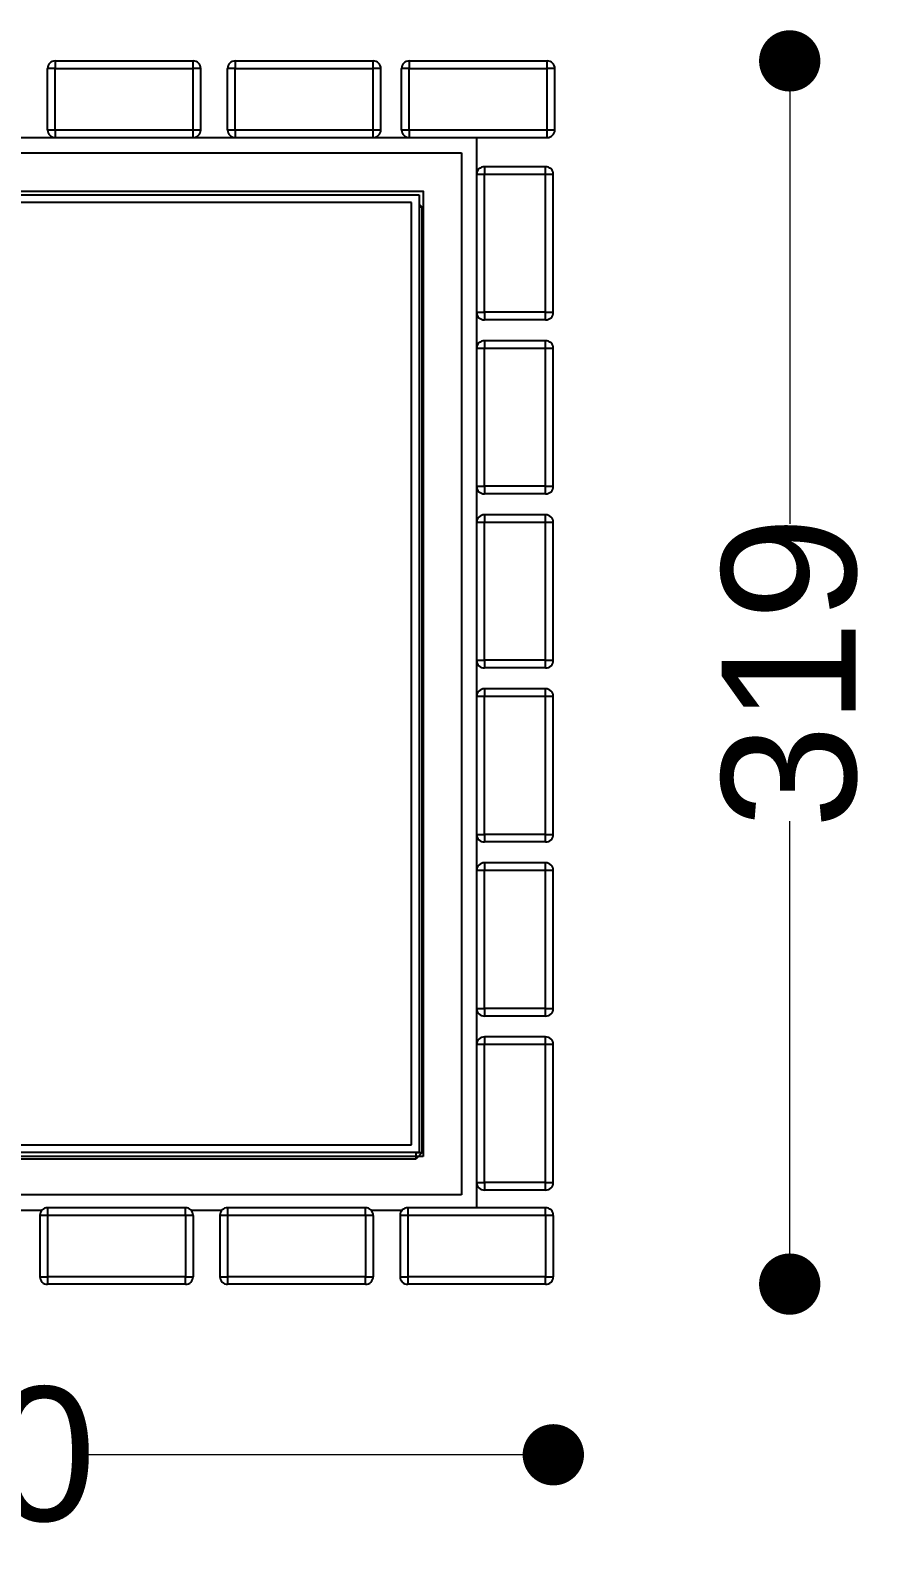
# Model space of a CAD drawing. Header units: millimetres. Extents: x 26080 to 30804, y 14395 to 20634.
# Drawn here: x 27365.7 to 27586.8, y 18885.9 to 19280.8 of the extents above; entities that cross this region are included whole.
import ezdxf

# ---------------------------------------------------------------- set-up
doc = ezdxf.new("R2010")
doc.units = ezdxf.units.MM
doc.header["$LTSCALE"] = 3
doc.layers.add('Default', color=7, linetype='Continuous')
doc.layers.add('Red', color=1, linetype='Continuous')
doc.styles.get("Standard").update_dxf_attribs({"font": 'arial.ttf'})
doc.dimstyles.new('MATEUSZ', dxfattribs={"dimtxt": 35, "dimasz": 16, "dimexe": 0.18, "dimexo": 0.0625, "dimgap": 0.09, "dimtad": 0, "dimdec": 0, "dimdsep": 46, "dimtxsty": 'Standard', "dimblk": 'DOT', "dimcen": 0.09, "dimse1": 1, "dimse2": 1, "dimadec": 0, "dimazin": 0, "dimtfac": 1, "dimtdec": 0, "dimtofl": 0, "dimtmove": 0, "dimatfit": 3, "dimfxl": 1, "dimtolj": 1, "dimtzin": 0, "dimlwd": 9, "dimlwe": 9, "dimarcsym": 0})

# ---------------------------------------------------------------- blocks, each defined once
blk = doc.blocks.new('_Dot')
at = {"color": 0, "linetype": 'ByBlock', "lineweight": -2}
blk.add_line((-0.5, 0), (-1, 0), dxfattribs=at)
at = {"color": 0, "linetype": 'ByBlock', "const_width": 0.5}
blk.add_lwpolyline([(-0.25, 0, 1), (0.25, 0, 1)], format="xyb", close=True, dxfattribs=at)
blk = doc.blocks.new('*D95')
at = {"color": 0, "lineweight": 9, "transparency": 16777216}
for p, q in [((27197.96, 18908.87), (27303.37, 18908.87)), ((27486.16, 18908.87), (27380.74, 18908.87))]:
    blk.add_line(p, q, dxfattribs=at)
at = {"layer": 'Defpoints', "color": 0, "transparency": 16777216}
for p in [(27181.96, 18955.37), (27502.16, 18955.37), (27502.16, 18908.87)]:
    blk.add_point(p, dxfattribs=at)
at = {"color": 0, "lineweight": 9, "transparency": 16777216, "xscale": 16, "yscale": 16, "zscale": 16, "rotation": 180}
blk.add_blockref('_Dot', (27181.96, 18908.87), dxfattribs=at)
at = {"color": 0, "lineweight": 9, "transparency": 16777216, "xscale": 16, "yscale": 16, "zscale": 16}
blk.add_blockref('_Dot', (27502.16, 18908.87), dxfattribs=at)
at = {"color": 0, "transparency": 16777216, "insert": (27342.06, 18908.87), "char_height": 35, "attachment_point": 5}
blk.add_mtext('\\A1;320', dxfattribs=at)
blk = doc.blocks.new('*D96')
at = {"color": 0, "lineweight": 9, "transparency": 16777216}
for p, q in [((27563.85, 19256.77), (27563.85, 19151.88)), ((27563.85, 18969.43), (27563.85, 19074.32))]:
    blk.add_line(p, q, dxfattribs=at)
at = {"layer": 'Defpoints', "color": 0, "transparency": 16777216}
for p in [(27500.56, 19272.77), (27500.16, 18953.43), (27563.85, 18953.43)]:
    blk.add_point(p, dxfattribs=at)
at = {"color": 0, "lineweight": 9, "transparency": 16777216, "xscale": 16, "yscale": 16, "zscale": 16}
for p, rotation in [((27563.85, 19272.77), 90), ((27563.85, 18953.43), 270)]:
    blk.add_blockref('_Dot', p, dxfattribs=dict(at, rotation=rotation))
at = {"color": 0, "transparency": 16777216, "insert": (27563.85, 19113.1), "char_height": 35, "attachment_point": 5, "rotation": 90}
blk.add_mtext('\\A1;319', dxfattribs=at)

msp = doc.modelspace()

# ---------------------------------------------------------------- linework, layer by layer
at = {"layer": 'Default'}
for p, q in [((27202.16, 19252.77), (27482.16, 19252.77)), ((27482.16, 18973.37), (27482.16, 19252.77)), ((27206.16, 19248.77), (27478.16, 19248.77)), ((27478.16, 19248.77), (27478.16, 18976.77)), ((27217.16, 19237.77), (27467.16, 19237.77)), ((27465.16, 19235.77), (27219.16, 19235.77)), ((27465.16, 18989.77), (27465.16, 19235.77)), ((27467.16, 19237.77), (27467.16, 18987.77)), ((27467.16, 19235.37), (27467.96, 19234.57)), ((27467.96, 19234.57), (27467.16, 19234.57)), ((27467.96, 18987.77), (27467.96, 19234.57)), ((27219.16, 18989.77), (27465.16, 18989.77)), ((27467.16, 18987.77), (27217.16, 18987.77)), ((27219.56, 18986.17), (27466.36, 18986.17)), ((27467.96, 18987.77), (27466.36, 18986.17)), ((27466.36, 18986.17), (27466.36, 18987.77)), ((27466.36, 18987.77), (27467.96, 18987.77)), ((27478.16, 18976.77), (27206.16, 18976.77)), ((27360.58, 18972.77), (27368.73, 18972.77)), ((27407.58, 18972.77), (27415.73, 18972.77)), ((27454.58, 18972.77), (27462.73, 18972.77))]:
    msp.add_line(p, q, dxfattribs=at)
msp.add_polyline3d([(27468.16, 18986.77, 0), (27216.16, 18986.77, 0), (27216.16, 19238.77, 0), (27468.16, 19238.77, 0)], close=True, dxfattribs=at)
at = {"layer": 'Red'}
for p, q in [((27370.16, 19254.77), (27370.16, 19270.77)), ((27372.16, 19272.77), (27408.16, 19272.77)), ((27372.16, 19254.77), (27372.16, 19270.77)), ((27372.16, 19270.77), (27408.16, 19270.77)), ((27408.16, 19254.77), (27408.16, 19270.77)), ((27410.16, 19254.77), (27410.16, 19270.77)), ((27417.16, 19254.77), (27417.16, 19270.77)), ((27419.16, 19272.77), (27455.16, 19272.77)), ((27419.16, 19270.77), (27455.16, 19270.77)), ((27419.16, 19254.77), (27419.16, 19270.77)), ((27455.16, 19254.77), (27455.16, 19270.77)), ((27457.16, 19254.77), (27457.16, 19270.77)), ((27462.56, 19254.77), (27462.56, 19270.77)), ((27464.56, 19272.77), (27500.56, 19272.77)), ((27464.56, 19270.77), (27500.56, 19270.77)), ((27464.56, 19254.77), (27464.56, 19270.77)), ((27500.56, 19254.77), (27500.56, 19270.77)), ((27502.56, 19254.77), (27502.56, 19270.77)), ((27372.16, 19254.77), (27408.16, 19254.77)), ((27419.16, 19254.77), (27455.16, 19254.77)), ((27464.56, 19254.77), (27500.56, 19254.77)), ((27372.16, 19252.77), (27408.16, 19252.77)), ((27419.16, 19252.77), (27455.16, 19252.77)), ((27464.56, 19252.77), (27500.56, 19252.77)), ((27482.16, 19207.15), (27482.16, 19243.15)), ((27500.16, 19245.15), (27484.16, 19245.15)), ((27500.16, 19243.15), (27484.16, 19243.15)), ((27484.16, 19207.15), (27484.16, 19243.15)), ((27500.16, 19207.15), (27500.16, 19243.15)), ((27502.16, 19207.15), (27502.16, 19243.15)), ((27500.16, 19207.15), (27484.16, 19207.15)), ((27500.16, 19205.15), (27484.16, 19205.15)), ((27500.16, 19199.72), (27484.16, 19199.72)), ((27482.16, 19161.72), (27482.16, 19197.72)), ((27484.16, 19161.72), (27484.16, 19197.72)), ((27500.16, 19197.72), (27484.16, 19197.72)), ((27500.16, 19161.72), (27500.16, 19197.72)), ((27502.16, 19161.72), (27502.16, 19197.72)), ((27500.16, 19161.72), (27484.16, 19161.72)), ((27500.16, 19159.72), (27484.16, 19159.72)), ((27482.16, 19116.28), (27482.16, 19152.28)), ((27500.16, 19154.28), (27484.16, 19154.28)), ((27500.16, 19152.28), (27484.16, 19152.28)), ((27484.16, 19116.28), (27484.16, 19152.28)), ((27500.16, 19116.28), (27500.16, 19152.28)), ((27502.16, 19116.28), (27502.16, 19152.28)), ((27500.16, 19116.28), (27484.16, 19116.28)), ((27500.16, 19114.28), (27484.16, 19114.28)), ((27500.16, 19108.84), (27484.16, 19108.84)), ((27482.16, 19070.85), (27482.16, 19106.85)), ((27500.16, 19106.85), (27484.16, 19106.85)), ((27484.16, 19070.85), (27484.16, 19106.85)), ((27500.16, 19070.85), (27500.16, 19106.85)), ((27502.16, 19070.85), (27502.16, 19106.85)), ((27500.16, 19070.85), (27484.16, 19070.85)), ((27500.16, 19068.85), (27484.16, 19068.85)), ((27482.16, 19025.41), (27482.16, 19061.41)), ((27500.16, 19063.41), (27484.16, 19063.41)), ((27500.16, 19061.41), (27484.16, 19061.41)), ((27484.16, 19025.41), (27484.16, 19061.41)), ((27500.16, 19025.41), (27500.16, 19061.41)), ((27502.16, 19025.41), (27502.16, 19061.41)), ((27500.16, 19025.41), (27484.16, 19025.41)), ((27500.16, 19023.41), (27484.16, 19023.41)), ((27500.16, 19017.97), (27484.16, 19017.97)), ((27482.16, 18979.97), (27482.16, 19015.97)), ((27500.16, 19015.97), (27484.16, 19015.97)), ((27484.16, 18979.97), (27484.16, 19015.97)), ((27500.16, 18979.97), (27500.16, 19015.97)), ((27502.16, 18979.97), (27502.16, 19015.97)), ((27500.16, 18979.97), (27484.16, 18979.97)), ((27500.16, 18977.97), (27484.16, 18977.97)), ((27368.16, 18971.37), (27368.16, 18955.37)), ((27406.16, 18973.37), (27370.16, 18973.37)), ((27406.16, 18971.37), (27370.16, 18971.37)), ((27370.16, 18971.37), (27370.16, 18955.37)), ((27406.16, 18971.37), (27406.16, 18955.37)), ((27408.16, 18971.37), (27408.16, 18955.37)), ((27415.16, 18971.37), (27415.16, 18955.37)), ((27453.16, 18973.37), (27417.16, 18973.37)), ((27453.16, 18971.37), (27417.16, 18971.37)), ((27417.16, 18971.37), (27417.16, 18955.37)), ((27453.16, 18971.37), (27453.16, 18955.37)), ((27455.16, 18971.37), (27455.16, 18955.37)), ((27462.16, 18971.37), (27462.16, 18955.37)), ((27500.16, 18973.37), (27464.16, 18973.37)), ((27464.16, 18971.37), (27464.16, 18955.37)), ((27500.16, 18971.37), (27464.16, 18971.37)), ((27500.16, 18971.37), (27500.16, 18955.37)), ((27502.16, 18971.37), (27502.16, 18955.37)), ((27406.16, 18955.37), (27370.16, 18955.37)), ((27453.16, 18955.37), (27417.16, 18955.37)), ((27500.16, 18955.37), (27464.16, 18955.37)), ((27406.16, 18953.37), (27370.16, 18953.37)), ((27453.16, 18953.37), (27417.16, 18953.37)), ((27500.16, 18953.37), (27464.16, 18953.37))]:
    msp.add_line(p, q, dxfattribs=at)
for points in [[(27372.16, 19270.77, 0), (27370.16, 19270.77, 0)], [(27372.16, 19272.77, 0), (27372.16, 19272.77, 0), (27372.16, 19272.77, 0), (27372.16, 19272.77, 0), (27372.16, 19272.77, 0), (27372.16, 19272.77, 0), (27372.16, 19272.77, 0), (27372.16, 19272.77, 0), (27372.16, 19272.77, 0), (27372.16, 19272.77, 0), (27372.16, 19272.77, 0), (27372.16, 19272.77, 0), (27372.16, 19272.77, 0), (27372.16, 19272.77, 0), (27372.16, 19272.76, 0), (27372.16, 19272.71, 0), (27372.16, 19272.53, 0), (27372.16, 19270.77, 0)], [(27408.16, 19270.77, 0), (27408.16, 19272.77, 0)], [(27410.16, 19270.77, 0), (27410.16, 19270.77, 0), (27410.16, 19270.77, 0), (27410.16, 19270.77, 0), (27410.16, 19270.77, 0), (27410.16, 19270.77, 0), (27410.16, 19270.77, 0), (27410.16, 19270.77, 0), (27410.16, 19270.77, 0), (27410.16, 19270.77, 0), (27410.16, 19270.77, 0), (27410.16, 19270.77, 0), (27410.15, 19270.77, 0), (27410.15, 19270.77, 0), (27410.14, 19270.77, 0), (27410.1, 19270.77, 0), (27409.91, 19270.77, 0), (27408.16, 19270.77, 0)], [(27419.16, 19270.77, 0), (27417.16, 19270.77, 0)], [(27419.16, 19272.77, 0), (27419.16, 19272.77, 0), (27419.16, 19272.77, 0), (27419.16, 19272.77, 0), (27419.16, 19272.77, 0), (27419.16, 19272.77, 0), (27419.16, 19272.77, 0), (27419.16, 19272.77, 0), (27419.16, 19272.77, 0), (27419.16, 19272.77, 0), (27419.16, 19272.77, 0), (27419.16, 19272.77, 0), (27419.16, 19272.77, 0), (27419.16, 19272.77, 0), (27419.16, 19272.76, 0), (27419.16, 19272.71, 0), (27419.16, 19272.53, 0), (27419.16, 19270.77, 0)], [(27455.16, 19270.77, 0), (27455.16, 19272.77, 0)], [(27457.16, 19270.77, 0), (27457.16, 19270.77, 0), (27457.16, 19270.77, 0), (27457.16, 19270.77, 0), (27457.16, 19270.77, 0), (27457.16, 19270.77, 0), (27457.16, 19270.77, 0), (27457.16, 19270.77, 0), (27457.16, 19270.77, 0), (27457.16, 19270.77, 0), (27457.16, 19270.77, 0), (27457.16, 19270.77, 0), (27457.15, 19270.77, 0), (27457.15, 19270.77, 0), (27457.14, 19270.77, 0), (27457.1, 19270.77, 0), (27456.91, 19270.77, 0), (27455.16, 19270.77, 0)], [(27464.56, 19270.77, 0), (27462.56, 19270.77, 0)], [(27464.56, 19272.77, 0), (27464.56, 19272.77, 0), (27464.56, 19272.77, 0), (27464.56, 19272.77, 0), (27464.56, 19272.77, 0), (27464.56, 19272.77, 0), (27464.56, 19272.77, 0), (27464.56, 19272.77, 0), (27464.56, 19272.77, 0), (27464.56, 19272.77, 0), (27464.56, 19272.77, 0), (27464.56, 19272.77, 0), (27464.56, 19272.77, 0), (27464.56, 19272.77, 0), (27464.56, 19272.76, 0), (27464.56, 19272.71, 0), (27464.56, 19272.53, 0), (27464.56, 19270.77, 0)], [(27500.56, 19270.77, 0), (27500.56, 19272.77, 0)], [(27502.56, 19270.77, 0), (27502.56, 19270.77, 0), (27502.56, 19270.77, 0), (27502.56, 19270.77, 0), (27502.56, 19270.77, 0), (27502.56, 19270.77, 0), (27502.56, 19270.77, 0), (27502.56, 19270.77, 0), (27502.56, 19270.77, 0), (27502.56, 19270.77, 0), (27502.56, 19270.77, 0), (27502.56, 19270.77, 0), (27502.55, 19270.77, 0), (27502.55, 19270.77, 0), (27502.54, 19270.77, 0), (27502.5, 19270.77, 0), (27502.31, 19270.77, 0), (27500.56, 19270.77, 0)], [(27370.16, 19254.77, 0), (27370.16, 19254.77, 0), (27370.16, 19254.77, 0), (27370.16, 19254.77, 0), (27370.16, 19254.77, 0), (27370.16, 19254.77, 0), (27370.16, 19254.77, 0), (27370.16, 19254.77, 0), (27370.16, 19254.77, 0), (27370.16, 19254.77, 0), (27370.16, 19254.77, 0), (27370.16, 19254.77, 0), (27370.16, 19254.77, 0), (27370.17, 19254.77, 0), (27370.21, 19254.77, 0), (27370.4, 19254.77, 0), (27372.16, 19254.77, 0)], [(27372.16, 19254.77, 0), (27372.16, 19252.77, 0)], [(27408.16, 19252.77, 0), (27408.16, 19252.77, 0), (27408.16, 19252.77, 0), (27408.16, 19252.77, 0), (27408.16, 19252.77, 0), (27408.16, 19252.77, 0), (27408.16, 19252.77, 0), (27408.16, 19252.77, 0), (27408.16, 19252.77, 0), (27408.16, 19252.77, 0), (27408.16, 19252.77, 0), (27408.16, 19252.77, 0), (27408.16, 19252.78, 0), (27408.16, 19252.79, 0), (27408.16, 19252.83, 0), (27408.16, 19253.02, 0), (27408.16, 19254.77, 0)], [(27408.16, 19254.77, 0), (27410.16, 19254.77, 0)], [(27417.16, 19254.77, 0), (27417.16, 19254.77, 0), (27417.16, 19254.77, 0), (27417.16, 19254.77, 0), (27417.16, 19254.77, 0), (27417.16, 19254.77, 0), (27417.16, 19254.77, 0), (27417.16, 19254.77, 0), (27417.16, 19254.77, 0), (27417.16, 19254.77, 0), (27417.16, 19254.77, 0), (27417.16, 19254.77, 0), (27417.16, 19254.77, 0), (27417.17, 19254.77, 0), (27417.21, 19254.77, 0), (27417.4, 19254.77, 0), (27419.16, 19254.77, 0)], [(27419.16, 19254.77, 0), (27419.16, 19252.77, 0)], [(27455.16, 19254.77, 0), (27457.16, 19254.77, 0)], [(27455.16, 19252.77, 0), (27455.16, 19252.77, 0), (27455.16, 19252.77, 0), (27455.16, 19252.77, 0), (27455.16, 19252.77, 0), (27455.16, 19252.77, 0), (27455.16, 19252.77, 0), (27455.16, 19252.77, 0), (27455.16, 19252.77, 0), (27455.16, 19252.77, 0), (27455.16, 19252.77, 0), (27455.16, 19252.77, 0), (27455.16, 19252.78, 0), (27455.16, 19252.79, 0), (27455.16, 19252.83, 0), (27455.16, 19253.02, 0), (27455.16, 19254.77, 0)], [(27462.56, 19254.77, 0), (27462.56, 19254.77, 0), (27462.56, 19254.77, 0), (27462.56, 19254.77, 0), (27462.56, 19254.77, 0), (27462.56, 19254.77, 0), (27462.56, 19254.77, 0), (27462.56, 19254.77, 0), (27462.56, 19254.77, 0), (27462.56, 19254.77, 0), (27462.56, 19254.77, 0), (27462.56, 19254.77, 0), (27462.56, 19254.77, 0), (27462.57, 19254.77, 0), (27462.61, 19254.77, 0), (27462.8, 19254.77, 0), (27464.56, 19254.77, 0)], [(27464.56, 19254.77, 0), (27464.56, 19252.77, 0)], [(27500.56, 19252.77, 0), (27500.56, 19252.77, 0), (27500.56, 19252.77, 0), (27500.56, 19252.77, 0), (27500.56, 19252.77, 0), (27500.56, 19252.77, 0), (27500.56, 19252.77, 0), (27500.56, 19252.77, 0), (27500.56, 19252.77, 0), (27500.56, 19252.77, 0), (27500.56, 19252.77, 0), (27500.56, 19252.77, 0), (27500.56, 19252.78, 0), (27500.56, 19252.79, 0), (27500.56, 19252.83, 0), (27500.56, 19253.02, 0), (27500.56, 19254.77, 0)], [(27500.56, 19254.77, 0), (27502.56, 19254.77, 0)], [(27484.16, 19243.15, 0), (27482.16, 19243.15, 0)], [(27484.16, 19245.15, 0), (27484.16, 19245.15, 0), (27484.16, 19245.15, 0), (27484.16, 19245.15, 0), (27484.16, 19245.15, 0), (27484.16, 19245.15, 0), (27484.16, 19245.15, 0), (27484.16, 19245.15, 0), (27484.16, 19245.15, 0), (27484.16, 19245.15, 0), (27484.16, 19245.15, 0), (27484.16, 19245.15, 0), (27484.16, 19245.15, 0), (27484.16, 19245.15, 0), (27484.16, 19245.14, 0), (27484.16, 19245.1, 0), (27484.16, 19244.91, 0), (27484.16, 19243.15, 0)], [(27500.16, 19243.15, 0), (27500.16, 19245.15, 0)], [(27502.16, 19243.15, 0), (27502.16, 19243.15, 0), (27502.16, 19243.15, 0), (27502.16, 19243.15, 0), (27502.16, 19243.15, 0), (27502.16, 19243.15, 0), (27502.16, 19243.15, 0), (27502.16, 19243.15, 0), (27502.16, 19243.15, 0), (27502.16, 19243.15, 0), (27502.16, 19243.15, 0), (27502.16, 19243.15, 0), (27502.15, 19243.15, 0), (27502.15, 19243.15, 0), (27502.14, 19243.15, 0), (27502.1, 19243.15, 0), (27501.91, 19243.15, 0), (27500.16, 19243.15, 0)], [(27482.16, 19207.15, 0), (27482.16, 19207.15, 0), (27482.16, 19207.15, 0), (27482.16, 19207.15, 0), (27482.16, 19207.15, 0), (27482.16, 19207.15, 0), (27482.16, 19207.15, 0), (27482.16, 19207.15, 0), (27482.16, 19207.15, 0), (27482.16, 19207.15, 0), (27482.16, 19207.15, 0), (27482.16, 19207.15, 0), (27482.16, 19207.15, 0), (27482.17, 19207.15, 0), (27482.21, 19207.15, 0), (27482.4, 19207.15, 0), (27484.16, 19207.15, 0)], [(27484.16, 19207.15, 0), (27484.16, 19205.15, 0)], [(27500.16, 19205.15, 0), (27500.16, 19205.15, 0), (27500.16, 19205.15, 0), (27500.16, 19205.15, 0), (27500.16, 19205.15, 0), (27500.16, 19205.15, 0), (27500.16, 19205.15, 0), (27500.16, 19205.15, 0), (27500.16, 19205.15, 0), (27500.16, 19205.15, 0), (27500.16, 19205.15, 0), (27500.16, 19205.15, 0), (27500.16, 19205.16, 0), (27500.16, 19205.17, 0), (27500.16, 19205.21, 0), (27500.16, 19205.4, 0), (27500.16, 19207.15, 0)], [(27500.16, 19207.15, 0), (27502.16, 19207.15, 0)], [(27484.16, 19199.72, 0), (27484.16, 19199.72, 0), (27484.16, 19199.72, 0), (27484.16, 19199.72, 0), (27484.16, 19199.72, 0), (27484.16, 19199.72, 0), (27484.16, 19199.72, 0), (27484.16, 19199.72, 0), (27484.16, 19199.72, 0), (27484.16, 19199.72, 0), (27484.16, 19199.72, 0), (27484.16, 19199.72, 0), (27484.16, 19199.72, 0), (27484.16, 19199.71, 0), (27484.16, 19199.7, 0), (27484.16, 19199.66, 0), (27484.16, 19199.47, 0), (27484.16, 19197.72, 0)], [(27500.16, 19197.72, 0), (27500.16, 19199.72, 0)], [(27484.16, 19197.72, 0), (27482.16, 19197.72, 0)], [(27502.16, 19197.72, 0), (27502.16, 19197.72, 0), (27502.16, 19197.72, 0), (27502.16, 19197.72, 0), (27502.16, 19197.72, 0), (27502.16, 19197.72, 0), (27502.16, 19197.72, 0), (27502.16, 19197.72, 0), (27502.16, 19197.72, 0), (27502.16, 19197.72, 0), (27502.16, 19197.72, 0), (27502.16, 19197.72, 0), (27502.15, 19197.72, 0), (27502.15, 19197.72, 0), (27502.14, 19197.72, 0), (27502.1, 19197.72, 0), (27501.91, 19197.72, 0), (27500.16, 19197.72, 0)], [(27482.16, 19161.72, 0), (27482.16, 19161.72, 0), (27482.16, 19161.72, 0), (27482.16, 19161.72, 0), (27482.16, 19161.72, 0), (27482.16, 19161.72, 0), (27482.16, 19161.72, 0), (27482.16, 19161.72, 0), (27482.16, 19161.72, 0), (27482.16, 19161.72, 0), (27482.16, 19161.72, 0), (27482.16, 19161.72, 0), (27482.16, 19161.72, 0), (27482.17, 19161.72, 0), (27482.21, 19161.72, 0), (27482.4, 19161.72, 0), (27484.16, 19161.72, 0)], [(27484.16, 19161.72, 0), (27484.16, 19159.72, 0)], [(27500.16, 19161.72, 0), (27502.16, 19161.72, 0)], [(27500.16, 19159.72, 0), (27500.16, 19159.72, 0), (27500.16, 19159.72, 0), (27500.16, 19159.72, 0), (27500.16, 19159.72, 0), (27500.16, 19159.72, 0), (27500.16, 19159.72, 0), (27500.16, 19159.72, 0), (27500.16, 19159.72, 0), (27500.16, 19159.72, 0), (27500.16, 19159.72, 0), (27500.16, 19159.72, 0), (27500.16, 19159.72, 0), (27500.16, 19159.72, 0), (27500.16, 19159.73, 0), (27500.16, 19159.78, 0), (27500.16, 19159.96, 0), (27500.16, 19161.72, 0)], [(27484.16, 19152.28, 0), (27482.16, 19152.28, 0)], [(27484.16, 19154.28, 0), (27484.16, 19154.28, 0), (27484.16, 19154.28, 0), (27484.16, 19154.28, 0), (27484.16, 19154.28, 0), (27484.16, 19154.28, 0), (27484.16, 19154.28, 0), (27484.16, 19154.28, 0), (27484.16, 19154.28, 0), (27484.16, 19154.28, 0), (27484.16, 19154.28, 0), (27484.16, 19154.28, 0), (27484.16, 19154.28, 0), (27484.16, 19154.28, 0), (27484.16, 19154.27, 0), (27484.16, 19154.22, 0), (27484.16, 19154.03, 0), (27484.16, 19152.28, 0)], [(27500.16, 19152.28, 0), (27500.16, 19154.28, 0)], [(27502.16, 19152.28, 0), (27502.16, 19152.28, 0), (27502.16, 19152.28, 0), (27502.16, 19152.28, 0), (27502.16, 19152.28, 0), (27502.16, 19152.28, 0), (27502.16, 19152.28, 0), (27502.16, 19152.28, 0), (27502.16, 19152.28, 0), (27502.16, 19152.28, 0), (27502.16, 19152.28, 0), (27502.16, 19152.28, 0), (27502.15, 19152.28, 0), (27502.15, 19152.28, 0), (27502.14, 19152.28, 0), (27502.1, 19152.28, 0), (27501.91, 19152.28, 0), (27500.16, 19152.28, 0)], [(27482.16, 19116.28, 0), (27482.16, 19116.28, 0), (27482.16, 19116.28, 0), (27482.16, 19116.28, 0), (27482.16, 19116.28, 0), (27482.16, 19116.28, 0), (27482.16, 19116.28, 0), (27482.16, 19116.28, 0), (27482.16, 19116.28, 0), (27482.16, 19116.28, 0), (27482.16, 19116.28, 0), (27482.16, 19116.28, 0), (27482.16, 19116.28, 0), (27482.17, 19116.28, 0), (27482.21, 19116.28, 0), (27482.4, 19116.28, 0), (27484.16, 19116.28, 0)], [(27484.16, 19116.28, 0), (27484.16, 19114.28, 0)], [(27500.16, 19116.28, 0), (27502.16, 19116.28, 0)], [(27500.16, 19114.28, 0), (27500.16, 19114.28, 0), (27500.16, 19114.28, 0), (27500.16, 19114.28, 0), (27500.16, 19114.28, 0), (27500.16, 19114.28, 0), (27500.16, 19114.28, 0), (27500.16, 19114.28, 0), (27500.16, 19114.28, 0), (27500.16, 19114.28, 0), (27500.16, 19114.28, 0), (27500.16, 19114.28, 0), (27500.16, 19114.28, 0), (27500.16, 19114.3, 0), (27500.16, 19114.34, 0), (27500.16, 19114.53, 0), (27500.16, 19116.28, 0)], [(27484.16, 19108.84, 0), (27484.16, 19108.84, 0), (27484.16, 19108.84, 0), (27484.16, 19108.84, 0), (27484.16, 19108.84, 0), (27484.16, 19108.84, 0), (27484.16, 19108.84, 0), (27484.16, 19108.84, 0), (27484.16, 19108.84, 0), (27484.16, 19108.84, 0), (27484.16, 19108.84, 0), (27484.16, 19108.84, 0), (27484.16, 19108.84, 0), (27484.16, 19108.84, 0), (27484.16, 19108.83, 0), (27484.16, 19108.79, 0), (27484.16, 19108.6, 0), (27484.16, 19106.85, 0)], [(27500.16, 19106.85, 0), (27500.16, 19108.84, 0)], [(27484.16, 19106.85, 0), (27482.16, 19106.85, 0)], [(27502.16, 19106.85, 0), (27502.16, 19106.85, 0), (27502.16, 19106.85, 0), (27502.16, 19106.85, 0), (27502.16, 19106.85, 0), (27502.16, 19106.85, 0), (27502.16, 19106.85, 0), (27502.16, 19106.85, 0), (27502.16, 19106.85, 0), (27502.16, 19106.85, 0), (27502.16, 19106.85, 0), (27502.16, 19106.85, 0), (27502.15, 19106.85, 0), (27502.15, 19106.85, 0), (27502.14, 19106.85, 0), (27502.1, 19106.85, 0), (27501.91, 19106.85, 0), (27500.16, 19106.85, 0)], [(27482.16, 19070.85, 0), (27482.16, 19070.85, 0), (27482.16, 19070.85, 0), (27482.16, 19070.85, 0), (27482.16, 19070.85, 0), (27482.16, 19070.85, 0), (27482.16, 19070.85, 0), (27482.16, 19070.85, 0), (27482.16, 19070.85, 0), (27482.16, 19070.85, 0), (27482.16, 19070.85, 0), (27482.16, 19070.85, 0), (27482.16, 19070.85, 0), (27482.17, 19070.85, 0), (27482.21, 19070.85, 0), (27482.4, 19070.85, 0), (27484.16, 19070.85, 0)], [(27484.16, 19070.85, 0), (27484.16, 19068.85, 0)], [(27500.16, 19068.85, 0), (27500.16, 19068.85, 0), (27500.16, 19068.85, 0), (27500.16, 19068.85, 0), (27500.16, 19068.85, 0), (27500.16, 19068.85, 0), (27500.16, 19068.85, 0), (27500.16, 19068.85, 0), (27500.16, 19068.85, 0), (27500.16, 19068.85, 0), (27500.16, 19068.85, 0), (27500.16, 19068.85, 0), (27500.16, 19068.85, 0), (27500.16, 19068.86, 0), (27500.16, 19068.9, 0), (27500.16, 19069.09, 0), (27500.16, 19070.85, 0)], [(27500.16, 19070.85, 0), (27502.16, 19070.85, 0)], [(27484.16, 19061.41, 0), (27482.16, 19061.41, 0)], [(27484.16, 19063.41, 0), (27484.16, 19063.41, 0), (27484.16, 19063.41, 0), (27484.16, 19063.41, 0), (27484.16, 19063.41, 0), (27484.16, 19063.41, 0), (27484.16, 19063.41, 0), (27484.16, 19063.41, 0), (27484.16, 19063.41, 0), (27484.16, 19063.41, 0), (27484.16, 19063.41, 0), (27484.16, 19063.41, 0), (27484.16, 19063.41, 0), (27484.16, 19063.41, 0), (27484.16, 19063.39, 0), (27484.16, 19063.35, 0), (27484.16, 19063.16, 0), (27484.16, 19061.41, 0)], [(27500.16, 19061.41, 0), (27500.16, 19063.41, 0)], [(27502.16, 19061.41, 0), (27502.16, 19061.41, 0), (27502.16, 19061.41, 0), (27502.16, 19061.41, 0), (27502.16, 19061.41, 0), (27502.16, 19061.41, 0), (27502.16, 19061.41, 0), (27502.16, 19061.41, 0), (27502.16, 19061.41, 0), (27502.16, 19061.41, 0), (27502.16, 19061.41, 0), (27502.16, 19061.41, 0), (27502.15, 19061.41, 0), (27502.15, 19061.41, 0), (27502.14, 19061.41, 0), (27502.1, 19061.41, 0), (27501.91, 19061.41, 0), (27500.16, 19061.41, 0)], [(27482.16, 19025.41, 0), (27482.16, 19025.41, 0), (27482.16, 19025.41, 0), (27482.16, 19025.41, 0), (27482.16, 19025.41, 0), (27482.16, 19025.41, 0), (27482.16, 19025.41, 0), (27482.16, 19025.41, 0), (27482.16, 19025.41, 0), (27482.16, 19025.41, 0), (27482.16, 19025.41, 0), (27482.16, 19025.41, 0), (27482.16, 19025.41, 0), (27482.17, 19025.41, 0), (27482.21, 19025.41, 0), (27482.4, 19025.41, 0), (27484.16, 19025.41, 0)], [(27484.16, 19025.41, 0), (27484.16, 19023.41, 0)], [(27500.16, 19025.41, 0), (27502.16, 19025.41, 0)], [(27500.16, 19023.41, 0), (27500.16, 19023.41, 0), (27500.16, 19023.41, 0), (27500.16, 19023.41, 0), (27500.16, 19023.41, 0), (27500.16, 19023.41, 0), (27500.16, 19023.41, 0), (27500.16, 19023.41, 0), (27500.16, 19023.41, 0), (27500.16, 19023.41, 0), (27500.16, 19023.41, 0), (27500.16, 19023.41, 0), (27500.16, 19023.41, 0), (27500.16, 19023.41, 0), (27500.16, 19023.42, 0), (27500.16, 19023.47, 0), (27500.16, 19023.66, 0), (27500.16, 19025.41, 0)], [(27484.16, 19017.97, 0), (27484.16, 19017.97, 0), (27484.16, 19017.97, 0), (27484.16, 19017.97, 0), (27484.16, 19017.97, 0), (27484.16, 19017.97, 0), (27484.16, 19017.97, 0), (27484.16, 19017.97, 0), (27484.16, 19017.97, 0), (27484.16, 19017.97, 0), (27484.16, 19017.97, 0), (27484.16, 19017.97, 0), (27484.16, 19017.97, 0), (27484.16, 19017.97, 0), (27484.16, 19017.96, 0), (27484.16, 19017.91, 0), (27484.16, 19017.73, 0), (27484.16, 19015.97, 0)], [(27500.16, 19015.97, 0), (27500.16, 19017.97, 0)], [(27484.16, 19015.97, 0), (27482.16, 19015.97, 0)], [(27502.16, 19015.97, 0), (27502.16, 19015.97, 0), (27502.16, 19015.97, 0), (27502.16, 19015.97, 0), (27502.16, 19015.97, 0), (27502.16, 19015.97, 0), (27502.16, 19015.97, 0), (27502.16, 19015.97, 0), (27502.16, 19015.97, 0), (27502.16, 19015.97, 0), (27502.16, 19015.97, 0), (27502.16, 19015.97, 0), (27502.15, 19015.97, 0), (27502.15, 19015.97, 0), (27502.14, 19015.97, 0), (27502.1, 19015.97, 0), (27501.91, 19015.97, 0), (27500.16, 19015.97, 0)], [(27482.16, 18979.97, 0), (27482.16, 18979.97, 0), (27482.16, 18979.97, 0), (27482.16, 18979.97, 0), (27482.16, 18979.97, 0), (27482.16, 18979.97, 0), (27482.16, 18979.97, 0), (27482.16, 18979.97, 0), (27482.16, 18979.97, 0), (27482.16, 18979.97, 0), (27482.16, 18979.97, 0), (27482.16, 18979.97, 0), (27482.16, 18979.97, 0), (27482.17, 18979.97, 0), (27482.21, 18979.97, 0), (27482.4, 18979.97, 0), (27484.16, 18979.97, 0)], [(27484.16, 18979.97, 0), (27484.16, 18977.97, 0)], [(27500.16, 18977.97, 0), (27500.16, 18977.97, 0), (27500.16, 18977.97, 0), (27500.16, 18977.97, 0), (27500.16, 18977.97, 0), (27500.16, 18977.97, 0), (27500.16, 18977.97, 0), (27500.16, 18977.97, 0), (27500.16, 18977.97, 0), (27500.16, 18977.97, 0), (27500.16, 18977.97, 0), (27500.16, 18977.97, 0), (27500.16, 18977.97, 0), (27500.16, 18977.98, 0), (27500.16, 18977.99, 0), (27500.16, 18978.03, 0), (27500.16, 18978.22, 0), (27500.16, 18979.97, 0)], [(27500.16, 18979.97, 0), (27502.16, 18979.97, 0)], [(27370.16, 18971.37, 0), (27368.16, 18971.37, 0)], [(27370.16, 18973.37, 0), (27370.16, 18973.37, 0), (27370.16, 18973.37, 0), (27370.16, 18973.37, 0), (27370.16, 18973.37, 0), (27370.16, 18973.37, 0), (27370.16, 18973.37, 0), (27370.16, 18973.37, 0), (27370.16, 18973.37, 0), (27370.16, 18973.37, 0), (27370.16, 18973.37, 0), (27370.16, 18973.37, 0), (27370.16, 18973.37, 0), (27370.16, 18973.37, 0), (27370.16, 18973.36, 0), (27370.16, 18973.31, 0), (27370.16, 18973.13, 0), (27370.16, 18971.37, 0)], [(27406.16, 18971.37, 0), (27406.16, 18973.37, 0)], [(27408.16, 18971.37, 0), (27408.16, 18971.37, 0), (27408.16, 18971.37, 0), (27408.16, 18971.37, 0), (27408.16, 18971.37, 0), (27408.16, 18971.37, 0), (27408.16, 18971.37, 0), (27408.16, 18971.37, 0), (27408.16, 18971.37, 0), (27408.16, 18971.37, 0), (27408.16, 18971.37, 0), (27408.16, 18971.37, 0), (27408.15, 18971.37, 0), (27408.15, 18971.37, 0), (27408.14, 18971.37, 0), (27408.1, 18971.37, 0), (27407.91, 18971.37, 0), (27406.16, 18971.37, 0)], [(27417.16, 18971.37, 0), (27415.16, 18971.37, 0)], [(27417.16, 18973.37, 0), (27417.16, 18973.37, 0), (27417.16, 18973.37, 0), (27417.16, 18973.37, 0), (27417.16, 18973.37, 0), (27417.16, 18973.37, 0), (27417.16, 18973.37, 0), (27417.16, 18973.37, 0), (27417.16, 18973.37, 0), (27417.16, 18973.37, 0), (27417.16, 18973.37, 0), (27417.16, 18973.37, 0), (27417.16, 18973.37, 0), (27417.16, 18973.37, 0), (27417.16, 18973.36, 0), (27417.16, 18973.31, 0), (27417.16, 18973.13, 0), (27417.16, 18971.37, 0)], [(27453.16, 18971.37, 0), (27453.16, 18973.37, 0)], [(27455.16, 18971.37, 0), (27455.16, 18971.37, 0), (27455.16, 18971.37, 0), (27455.16, 18971.37, 0), (27455.16, 18971.37, 0), (27455.16, 18971.37, 0), (27455.16, 18971.37, 0), (27455.16, 18971.37, 0), (27455.16, 18971.37, 0), (27455.16, 18971.37, 0), (27455.16, 18971.37, 0), (27455.16, 18971.37, 0), (27455.15, 18971.37, 0), (27455.15, 18971.37, 0), (27455.14, 18971.37, 0), (27455.1, 18971.37, 0), (27454.91, 18971.37, 0), (27453.16, 18971.37, 0)], [(27464.16, 18971.37, 0), (27462.16, 18971.37, 0)], [(27464.16, 18973.37, 0), (27464.16, 18973.37, 0), (27464.16, 18973.37, 0), (27464.16, 18973.37, 0), (27464.16, 18973.37, 0), (27464.16, 18973.37, 0), (27464.16, 18973.37, 0), (27464.16, 18973.37, 0), (27464.16, 18973.37, 0), (27464.16, 18973.37, 0), (27464.16, 18973.37, 0), (27464.16, 18973.37, 0), (27464.16, 18973.37, 0), (27464.16, 18973.37, 0), (27464.16, 18973.36, 0), (27464.16, 18973.31, 0), (27464.16, 18973.13, 0), (27464.16, 18971.37, 0)], [(27500.16, 18971.37, 0), (27500.16, 18973.37, 0)], [(27502.16, 18971.37, 0), (27502.16, 18971.37, 0), (27502.16, 18971.37, 0), (27502.16, 18971.37, 0), (27502.16, 18971.37, 0), (27502.16, 18971.37, 0), (27502.16, 18971.37, 0), (27502.16, 18971.37, 0), (27502.16, 18971.37, 0), (27502.16, 18971.37, 0), (27502.16, 18971.37, 0), (27502.16, 18971.37, 0), (27502.15, 18971.37, 0), (27502.15, 18971.37, 0), (27502.14, 18971.37, 0), (27502.1, 18971.37, 0), (27501.91, 18971.37, 0), (27500.16, 18971.37, 0)], [(27368.16, 18955.37, 0), (27368.16, 18955.37, 0), (27368.16, 18955.37, 0), (27368.16, 18955.37, 0), (27368.16, 18955.37, 0), (27368.16, 18955.37, 0), (27368.16, 18955.37, 0), (27368.16, 18955.37, 0), (27368.16, 18955.37, 0), (27368.16, 18955.37, 0), (27368.16, 18955.37, 0), (27368.16, 18955.37, 0), (27368.16, 18955.37, 0), (27368.17, 18955.37, 0), (27368.21, 18955.37, 0), (27368.4, 18955.37, 0), (27370.16, 18955.37, 0)], [(27370.16, 18955.37, 0), (27370.16, 18953.37, 0)], [(27406.16, 18955.37, 0), (27408.16, 18955.37, 0)], [(27406.16, 18953.37, 0), (27406.16, 18953.37, 0), (27406.16, 18953.37, 0), (27406.16, 18953.37, 0), (27406.16, 18953.37, 0), (27406.16, 18953.37, 0), (27406.16, 18953.37, 0), (27406.16, 18953.37, 0), (27406.16, 18953.37, 0), (27406.16, 18953.37, 0), (27406.16, 18953.37, 0), (27406.16, 18953.37, 0), (27406.16, 18953.37, 0), (27406.16, 18953.38, 0), (27406.16, 18953.39, 0), (27406.16, 18953.43, 0), (27406.16, 18953.62, 0), (27406.16, 18955.37, 0)], [(27415.16, 18955.37, 0), (27415.16, 18955.37, 0), (27415.16, 18955.37, 0), (27415.16, 18955.37, 0), (27415.16, 18955.37, 0), (27415.16, 18955.37, 0), (27415.16, 18955.37, 0), (27415.16, 18955.37, 0), (27415.16, 18955.37, 0), (27415.16, 18955.37, 0), (27415.16, 18955.37, 0), (27415.16, 18955.37, 0), (27415.16, 18955.37, 0), (27415.17, 18955.37, 0), (27415.21, 18955.37, 0), (27415.4, 18955.37, 0), (27417.16, 18955.37, 0)], [(27417.16, 18955.37, 0), (27417.16, 18953.37, 0)], [(27453.16, 18953.37, 0), (27453.16, 18953.37, 0), (27453.16, 18953.37, 0), (27453.16, 18953.37, 0), (27453.16, 18953.37, 0), (27453.16, 18953.37, 0), (27453.16, 18953.37, 0), (27453.16, 18953.37, 0), (27453.16, 18953.37, 0), (27453.16, 18953.37, 0), (27453.16, 18953.37, 0), (27453.16, 18953.37, 0), (27453.16, 18953.37, 0), (27453.16, 18953.38, 0), (27453.16, 18953.39, 0), (27453.16, 18953.43, 0), (27453.16, 18953.62, 0), (27453.16, 18955.37, 0)], [(27453.16, 18955.37, 0), (27455.16, 18955.37, 0)], [(27462.16, 18955.37, 0), (27462.16, 18955.37, 0), (27462.16, 18955.37, 0), (27462.16, 18955.37, 0), (27462.16, 18955.37, 0), (27462.16, 18955.37, 0), (27462.16, 18955.37, 0), (27462.16, 18955.37, 0), (27462.16, 18955.37, 0), (27462.16, 18955.37, 0), (27462.16, 18955.37, 0), (27462.16, 18955.37, 0), (27462.16, 18955.37, 0), (27462.17, 18955.37, 0), (27462.21, 18955.37, 0), (27462.4, 18955.37, 0), (27464.16, 18955.37, 0)], [(27464.16, 18955.37, 0), (27464.16, 18953.37, 0)], [(27500.16, 18955.37, 0), (27502.16, 18955.37, 0)], [(27500.16, 18953.37, 0), (27500.16, 18953.37, 0), (27500.16, 18953.37, 0), (27500.16, 18953.37, 0), (27500.16, 18953.37, 0), (27500.16, 18953.37, 0), (27500.16, 18953.37, 0), (27500.16, 18953.37, 0), (27500.16, 18953.37, 0), (27500.16, 18953.37, 0), (27500.16, 18953.37, 0), (27500.16, 18953.37, 0), (27500.16, 18953.37, 0), (27500.16, 18953.38, 0), (27500.16, 18953.39, 0), (27500.16, 18953.43, 0), (27500.16, 18953.62, 0), (27500.16, 18955.37, 0)]]:
    msp.add_polyline3d(points, dxfattribs=at)
for centre, start, end in [((27372.16, 19270.77), 90, 180), ((27408.16, 19270.77), 0, 90), ((27419.16, 19270.77), 90, 180), ((27455.16, 19270.77), 0, 90), ((27464.56, 19270.77), 90, 180), ((27500.56, 19270.77), 0, 90), ((27372.16, 19254.77), 180, 270), ((27408.16, 19254.77), 270, 0), ((27419.16, 19254.77), 180, 270), ((27455.16, 19254.77), 270, 0), ((27464.56, 19254.77), 180, 270), ((27500.56, 19254.77), 270, 0), ((27484.16, 19243.15), 90, 180), ((27500.16, 19243.15), 0, 90), ((27484.16, 19207.15), 180, 270), ((27500.16, 19207.15), 270, 0), ((27484.16, 19197.72), 90, 180), ((27500.16, 19197.72), 0, 90), ((27484.16, 19161.72), 180, 270), ((27500.16, 19161.72), 270, 0), ((27484.16, 19152.28), 90, 180), ((27500.16, 19152.28), 0, 90), ((27484.16, 19116.28), 180, 270), ((27500.16, 19116.28), 270, 0), ((27484.16, 19106.85), 90, 180), ((27500.16, 19106.85), 0, 90), ((27484.16, 19070.85), 180, 270), ((27484.16, 19070.85), 180, 270), ((27500.16, 19070.85), 270, 0), ((27484.16, 19061.41), 90, 180), ((27500.16, 19061.41), 0, 90), ((27484.16, 19025.41), 180, 270), ((27484.16, 19025.41), 180, 270), ((27500.16, 19025.41), 270, 0), ((27484.16, 19015.97), 90, 180), ((27500.16, 19015.97), 0, 90), ((27484.16, 18979.97), 180, 270), ((27500.16, 18979.97), 270, 0), ((27370.16, 18971.37), 90, 180), ((27406.16, 18971.37), 0, 90), ((27417.16, 18971.37), 90, 180), ((27453.16, 18971.37), 0, 90), ((27464.16, 18971.37), 90, 180), ((27500.16, 18971.37), 0, 90), ((27370.16, 18955.37), 180, 270), ((27406.16, 18955.37), 270, 0), ((27417.16, 18955.37), 180, 270), ((27453.16, 18955.37), 270, 0), ((27464.16, 18955.37), 180, 270), ((27500.16, 18955.37), 270, 0)]:
    msp.add_arc(centre, 2, start, end, dxfattribs=at)

# ---------------------------------------------------------------- dimensions: what is measured, and where the dimension line sits
dim = msp.add_linear_dim(base=(27563.85, 18953.43), p1=(27500.56, 19272.77), p2=(27500.16, 18953.43), angle=90, dimstyle='MATEUSZ')
dim.commit()
dim.dimension.update_dxf_attribs({"geometry": '*D96', "text_midpoint": (27563.85, 19113.1)})
dim = msp.add_linear_dim(base=(27502.16, 18908.87), p1=(27181.96, 18955.37), p2=(27502.16, 18955.37), dimstyle='MATEUSZ')
dim.commit()
dim.dimension.update_dxf_attribs({"geometry": '*D95', "text_midpoint": (27342.06, 18908.87)})

doc.saveas('drawing.dxf')
